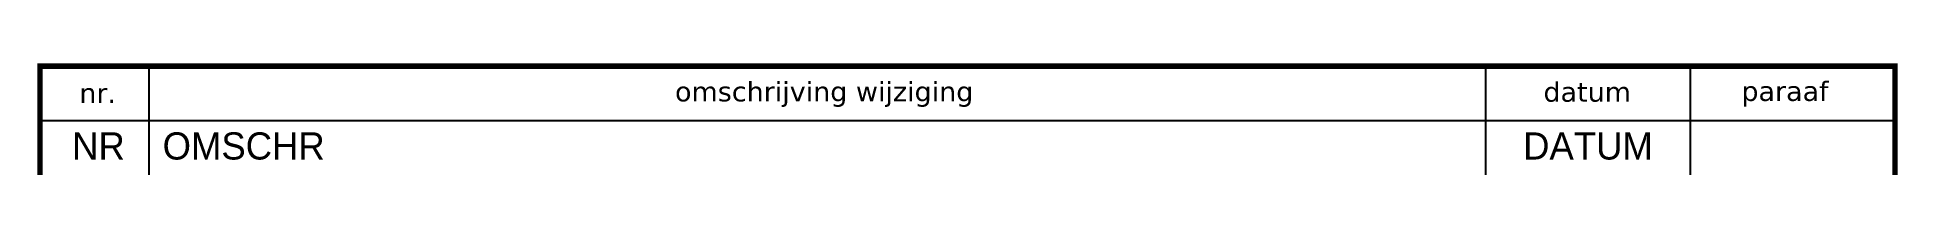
# Model space of a CAD drawing. Extents: x 0 to 170, y 0 to 10.
import ezdxf
from ezdxf.enums import TextEntityAlignment as Align

# ---------------------------------------------------------------- set-up
doc = ezdxf.new("R2010")
doc.units = 0
doc.header["$MEASUREMENT"] = 0
doc.layers.get('0').update_dxf_attribs({"linetype": 'CONTINUOUS'})
doc.layers.add('TO-XX-T25_1', color=7, linetype='CONTINUOUS')
doc.layers.add('TO-XX-WIJZHOOFD', color=7, linetype='CONTINUOUS')
doc.styles.add('RIJKSHUISTIJL', font='verdana.TTF')
doc.styles.add('RTW_ISO', font='iso-rtw.shx')

msp = doc.modelspace()

# ---------------------------------------------------------------- linework, layer by layer
at = {"layer": 'TO-XX-WIJZHOOFD'}
for p, q in [((10, 0), (10, 10)), ((132.5, 0), (132.5, 10)), ((151.25, 0), (151.25, 10)), ((0, 5), (170, 5))]:
    msp.add_line(p, q, dxfattribs=at)
at = {"layer": 'TO-XX-WIJZHOOFD', "const_width": 0.5}
msp.add_lwpolyline([(170, 0), (170, 10), (0, 10), (0, 0)], dxfattribs=at)

# ---------------------------------------------------------------- texts
at = {"style": 'RIJKSHUISTIJL'}
for s, p in [('omschrijving wijziging', (58.2, 6.76)), ('datum', (137.78, 6.73)), ('paraaf', (155.92, 6.8)), ('nr.', (3.61, 6.62))]:
    msp.add_text(s, height=1.8, dxfattribs=at).set_placement(p)
at = {"layer": 'TO-XX-T25_1', "style": 'RTW_ISO', "flags": 8}
for tag, p in [('NR', (2.95, 1.41)), ('OMSCHR', (11.24, 1.41))]:
    msp.add_attdef(tag, p, '', height=2.5, dxfattribs=at)
msp.add_attdef('DATUM', text='', height=2.5, dxfattribs=at).set_placement((141.86, 1.41), align=Align.CENTER)

doc.saveas('drawing.dxf')
